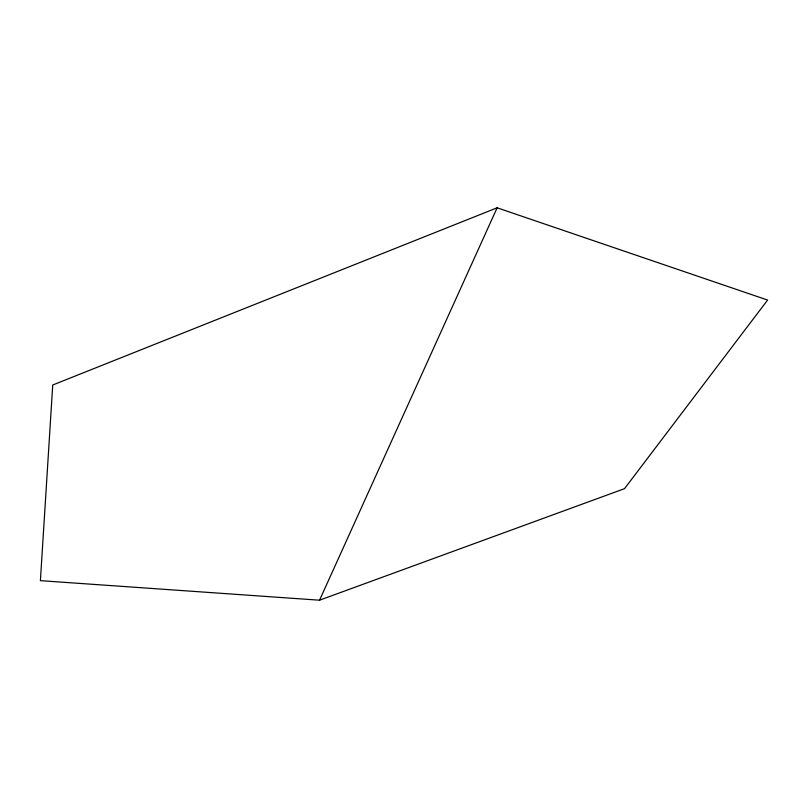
<?xml version="1.0" encoding="UTF-8"?>
<svg xmlns="http://www.w3.org/2000/svg" width="808" height="808" viewBox="0 0 808 808"><rect width="100%" height="100%" fill="white"/><g stroke="black" fill="none" stroke-linecap="round" stroke-linejoin="round"><path stroke-width="1.21" d="M319.544 600.203L497.132 207.797L767.6 300.061L624.513 488.668L319.544 600.203L40.4 580.659L52.732 385.002L497.132 207.797"/></g></svg>
